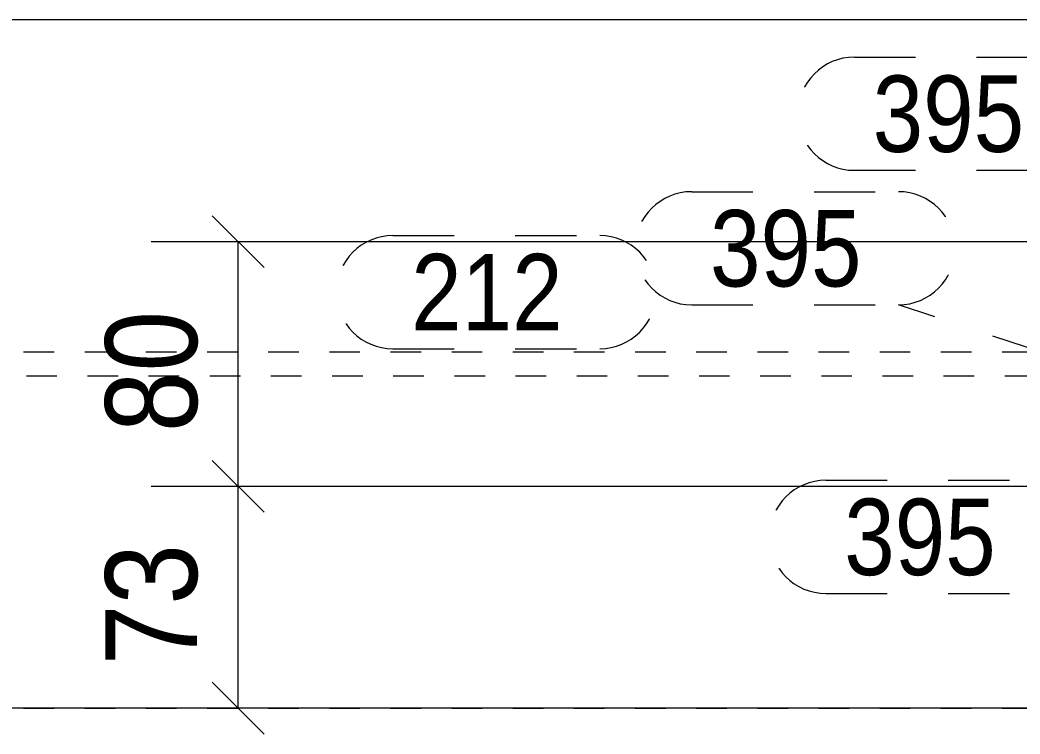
# Model space of a CAD drawing. Header units: millimetres. Extents: x 2 to 1174, y 1 to 825.
# Drawn here: x 1009.37 to 1042.07, y 571.39 to 594.74 of the extents above; entities that cross this region are included whole.
import ezdxf

# ---------------------------------------------------------------- set-up
doc = ezdxf.new("R2010")
doc.units = ezdxf.units.MM
for name, pattern in [('XKITLINE00', [0]), ('XKITLINE01', [4, 1, -1, 1, -1]), ('XKITLINE02', [4, 2, -2])]:
    doc.linetypes.add(name, pattern=pattern)
for name, color, linetype, lineweight in [('Dimensions', 7, 'Continuous', 0), ('Part', 2, 'Continuous', 0), ('PartMark', 7, 'Continuous', 0)]:
    doc.layers.add(name, color=color, linetype=linetype, lineweight=lineweight)
doc.styles.add('ARIAL', font='ARIAL.TTF')

# ---------------------------------------------------------------- blocks, each defined once
blk = doc.blocks.new('*A118')
at = {"layer": 'Part', "color": 7, "linetype": 'XKITLINE01', "lineweight": 0}
for p, q in [((687.483, 583.89), (1086.573, 583.89)), ((1086.573, 583.09), (687.483, 583.09))]:
    blk.add_line(p, q, dxfattribs=at)
blk = doc.blocks.new('*A123')
at = {"layer": 'Part', "color": 7, "linetype": 'XKITLINE01', "lineweight": 0}
for p, q in [((1075.269, 594.74), (687.483, 594.74)), ((687.483, 572.24), (1075.269, 572.24))]:
    blk.add_line(p, q, dxfattribs=at)
blk = doc.blocks.new('*A126')
at = {"layer": 'Part', "color": 2, "linetype": 'XKITLINE00', "lineweight": 0}
for p, q in [((1086.573, 594.74), (687.483, 594.74)), ((1086.573, 572.24), (687.483, 572.24))]:
    blk.add_line(p, q, dxfattribs=at)
blk = doc.blocks.new('*A324')
at = {"layer": 'Dimensions', "color": 7, "linetype": 'XKITLINE00', "lineweight": 0}
for p, q in [((1015.655, 580.338), (1017.352, 578.641)), ((1067.467, 579.49), (1013.654, 579.49)), ((1016.504, 572.24), (1016.504, 579.49)), ((1015.655, 573.088), (1017.352, 571.391)), ((1067.467, 572.24), (1013.654, 572.24))]:
    blk.add_line(p, q, dxfattribs=at)
at = {"layer": 'Dimensions', "color": 3}
for p in [(1016.504, 579.49), (1016.504, 572.24)]:
    blk.add_point(p, dxfattribs=at)
at = {"layer": 'Dimensions', "color": 3, "style": 'ARIAL', "width": 0.85}
blk.add_text('73', height=3, rotation=90.0002, dxfattribs=at).set_placement((1015.154, 573.64))
blk = doc.blocks.new('*A325')
at = {"layer": 'Dimensions', "color": 7, "linetype": 'XKITLINE00', "lineweight": 0}
for p, q in [((1015.655, 588.338), (1017.352, 586.641)), ((1067.467, 587.49), (1013.654, 587.49)), ((1016.504, 579.49), (1016.504, 587.49)), ((1015.655, 580.338), (1017.352, 578.641)), ((1067.467, 579.49), (1013.654, 579.49))]:
    blk.add_line(p, q, dxfattribs=at)
at = {"layer": 'Dimensions', "color": 3}
for p in [(1016.504, 587.49), (1016.504, 579.49)]:
    blk.add_point(p, dxfattribs=at)
at = {"layer": 'Dimensions', "color": 3, "style": 'ARIAL', "width": 0.85}
blk.add_text('80', height=3, rotation=90.0002, dxfattribs=at).set_placement((1015.154, 581.265))
blk = doc.blocks.new('*A344')
at = {"layer": 'PartMark', "color": 7, "linetype": 'XKITLINE02', "lineweight": 0}
for p, q in [((1021.561, 587.69), (1028.323, 587.69)), ((1021.561, 583.99), (1028.323, 583.99))]:
    blk.add_line(p, q, dxfattribs=at)
for centre, start, end in [((1021.561, 585.84), 90, 270), ((1028.323, 585.84), 270, 90)]:
    blk.add_arc(centre, 1.85, start, end, dxfattribs=at)
at = {"layer": 'PartMark', "color": 3, "style": 'ARIAL', "width": 0.85}
blk.add_text('212', height=2.5, dxfattribs=at).set_placement((1022.161, 584.59))
blk = doc.blocks.new('*A347')
at = {"layer": 'PartMark', "color": 7, "linetype": 'XKITLINE02', "lineweight": 0}
for p, q in [((1080.414, 594.49), (1043.414, 593.525)), ((1036.652, 593.525), (1043.414, 593.525)), ((1036.652, 589.825), (1043.414, 589.825))]:
    blk.add_line(p, q, dxfattribs=at)
for centre, start, end in [((1036.652, 591.675), 90, 270), ((1043.414, 591.675), 270, 90)]:
    blk.add_arc(centre, 1.85, start, end, dxfattribs=at)
at = {"layer": 'PartMark', "color": 3, "style": 'ARIAL', "width": 0.85}
blk.add_text('395', height=2.5, dxfattribs=at).set_placement((1037.252, 590.425))
blk = doc.blocks.new('*A348')
at = {"layer": 'PartMark', "color": 7, "linetype": 'XKITLINE02', "lineweight": 0}
for p, q in [((1031.333, 589.126), (1038.095, 589.126)), ((1031.333, 585.426), (1038.095, 585.426)), ((1077.267, 572.49), (1038.095, 585.426))]:
    blk.add_line(p, q, dxfattribs=at)
for centre, start, end in [((1031.333, 587.276), 90, 270), ((1038.095, 587.276), 270, 90)]:
    blk.add_arc(centre, 1.85, start, end, dxfattribs=at)
at = {"layer": 'PartMark', "color": 3, "style": 'ARIAL', "width": 0.85}
blk.add_text('395', height=2.5, dxfattribs=at).set_placement((1031.933, 586.026))
blk = doc.blocks.new('*A349')
at = {"layer": 'PartMark', "color": 7, "linetype": 'XKITLINE02', "lineweight": 0}
for p, q in [((1035.722, 579.687), (1042.485, 579.687)), ((1035.722, 575.987), (1042.485, 575.987)), ((1080.414, 572.49), (1042.485, 575.987))]:
    blk.add_line(p, q, dxfattribs=at)
for centre, start, end in [((1035.722, 577.837), 90, 270), ((1042.485, 577.837), 270, 90)]:
    blk.add_arc(centre, 1.85, start, end, dxfattribs=at)
at = {"layer": 'PartMark', "color": 3, "style": 'ARIAL', "width": 0.85}
blk.add_text('395', height=2.5, dxfattribs=at).set_placement((1036.322, 576.587))

msp = doc.modelspace()

# ---------------------------------------------------------------- block references
at = {"lineweight": 0}
for name in ['*A123', '*A126', '*A347', '*A348', '*A325', '*A344', '*A118', '*A324', '*A349']:
    msp.add_blockref(name, (0, 0), dxfattribs=at)

doc.saveas('drawing.dxf')
